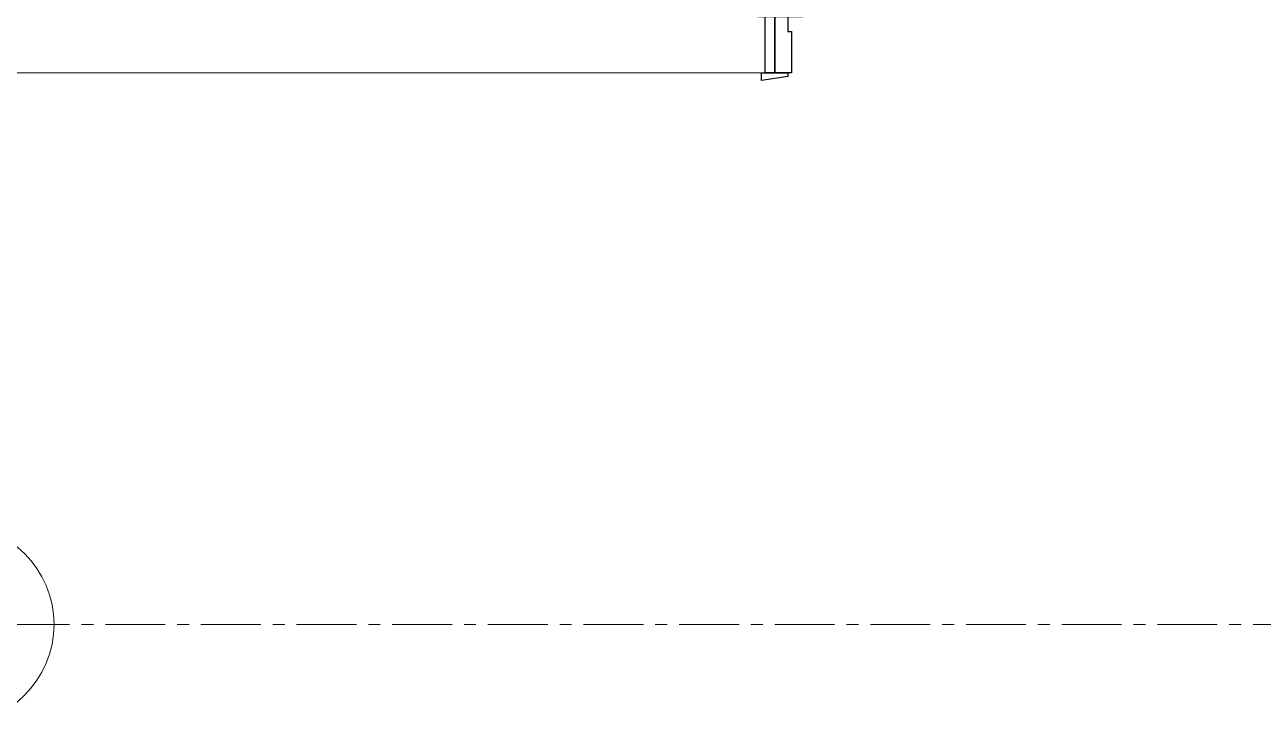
# Model space of a CAD drawing. Header units: millimetres. Extents: x 26027 to 581921, y 7230 to 233891.
# Drawn here: x 481251 to 484540, y 134880 to 136738 of the extents above; entities that cross this region are included whole.
import ezdxf

# ---------------------------------------------------------------- set-up
doc = ezdxf.new("R2010")
doc.units = ezdxf.units.MM
doc.header["$LTSCALE"] = 5
doc.linetypes.add('CENTER', pattern=[50.8, 31.75, -6.35, 6.35, -6.35])
doc.layers.add('axes', color=9, linetype='Continuous')
doc.layers.add('GE-ARCHITECTURAL_ELEMENTS', color=8, linetype='Continuous')
doc.layers.add('Walls', color=32, linetype='Continuous', lineweight=5)
doc.layers.add('Wooden Joinery', color=7, linetype='Continuous', lineweight=5, true_color=0xffdcd1)

# ---------------------------------------------------------------- blocks, each defined once
blk = doc.blocks.new('A$C009F45C9')
at = {"layer": 'GE-ARCHITECTURAL_ELEMENTS'}
for p, q in [((844, -1650), (754, -1650)), ((844, -1670), (754, -1670)), ((724, -1690), (724, -1680)), ((744, -1690), (724, -1690)), ((744, -1690), (744, -1680)), ((884, -1690), (844, -1690)), ((844, -1700), (844, -1690)), ((854, -1690), (854, -1680)), ((874, -1690), (874, -1680)), ((884, -1700), (884, -1690)), ((844, -1740), (844, -1750)), ((884, -1740), (884, -1750)), ((724, -1750), (724, -1760)), ((744, -1750), (724, -1750)), ((744, -1750), (744, -1760)), ((844, -1770), (754, -1770)), ((884, -1750), (844, -1750)), ((854, -1750), (854, -1760)), ((874, -1750), (874, -1760)), ((844, -1790), (754, -1790))]:
    blk.add_line(p, q, dxfattribs=at)
for points in [[(-75, -60), (-85, -60), (-95, 10), (-75, 10)], [(75, -50), (85, -50), (95, 20), (75, 20)], [(75, -100), (914, -100), (914, -60), (75, -60)], [(75, -1700), (914, -1700), (914, -1740), (75, -1740)], [(75, -1700), (914, -1700), (914, -1740), (75, -1740)], [(-75, -1740), (-85, -1740), (-95, -1810), (-75, -1810)], [(75, -1750), (85, -1750), (95, -1820), (75, -1820)]]:
    blk.add_lwpolyline(points, close=True, dxfattribs=at)
for points in [[(75, -25), (-75, -25), (-75, 0), (75, 0), (75, -25)], [(75, -25), (75, -60), (35, -60), (35, -70), (-75, -70), (-75, -25), (75, -25)], [(75, -1775), (75, -1740), (35, -1740), (35, -1730), (-75, -1730), (-75, -1775), (75, -1775)], [(75, -1775), (-75, -1775), (-75, -1800), (75, -1800), (75, -1775)]]:
    blk.add_lwpolyline(points, dxfattribs=at)
for centre, radius, start, end in [((75, -60), 840, 270, 357.2706), ((75, -1740), 840, 2.7294, 90), ((754, -1680), 30, 90, 180), ((754, -1680), 10, 90, 180), ((844, -1680), 30, 0, 90), ((844, -1680), 10, 0, 90), ((754, -1760), 30, 180, 270), ((754, -1760), 10, 180, 270), ((844, -1760), 10, 270, 0), ((844, -1760), 30, 270, 0)]:
    blk.add_arc(centre, radius, start, end, dxfattribs=at)

msp = doc.modelspace()

# ---------------------------------------------------------------- linework, layer by layer
at = {"layer": 'axes', "linetype": 'CENTER', "lineweight": 0}
msp.add_line((580937.8, 135145.3, 2.4), (448568.3, 135145.3, 2.4), dxfattribs=at)
at = {"layer": 'Walls'}
msp.add_line((483217.6, 136610.3, 0), (483217.6, 136760.3, 0), dxfattribs=at)
at = {"layer": 'Walls', "elevation": 2.4}
msp.add_lwpolyline([(474515.8, 139158.5), (474515.8, 136610.3), (483207.6, 136610.3)], dxfattribs=at)
at = {"layer": 'Walls'}
msp.add_arc((481063.8, 135145.3, 0), 265, 270, 90, dxfattribs=at)

# ---------------------------------------------------------------- block references
at = {"layer": 'Wooden Joinery', "rotation": 89.99999999999993}
msp.add_blockref('A$C009F45C9', (483217.6, 136685.3, 0), dxfattribs=at)

doc.saveas('drawing.dxf')
